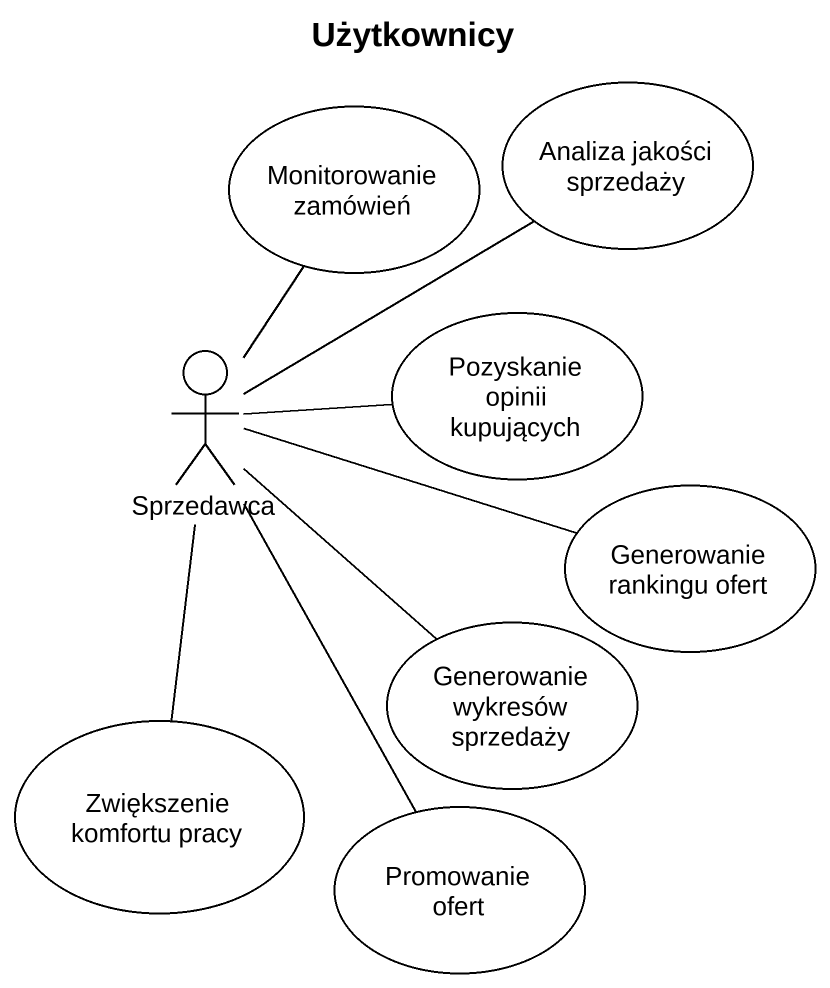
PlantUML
@startuml
title Użytkownicy
usecase "Monitorowanie zamówień" as Monitorowanie_zamówień
usecase "Analiza jakości sprzedaży" as Analiza_jakości_sprzedaży
usecase "Pozyskanie opinii kupujących" as Pozyskanie_opinii_kupujących
actor Sprzedawca
usecase "Generowanie rankingu ofert" as Generowanie_rankingu_ofert
usecase "Generowanie wykresów sprzedaży" as Generowanie_wykresów
usecase "Zwiększenie komfortu pracy" as Zwiększenie_komfortu_pracy
usecase "Promowanie ofert" as Promowanie_ofert
Sprzedawca -up- Monitorowanie_zamówień
Sprzedawca -up- Analiza_jakości_sprzedaży
Sprzedawca -right- Pozyskanie_opinii_kupujących
Sprzedawca -right- Generowanie_rankingu_ofert
Sprzedawca -- Generowanie_wykresów
Sprzedawca -- Zwiększenie_komfortu_pracy
Sprzedawca -- Promowanie_ofert
@enduml
